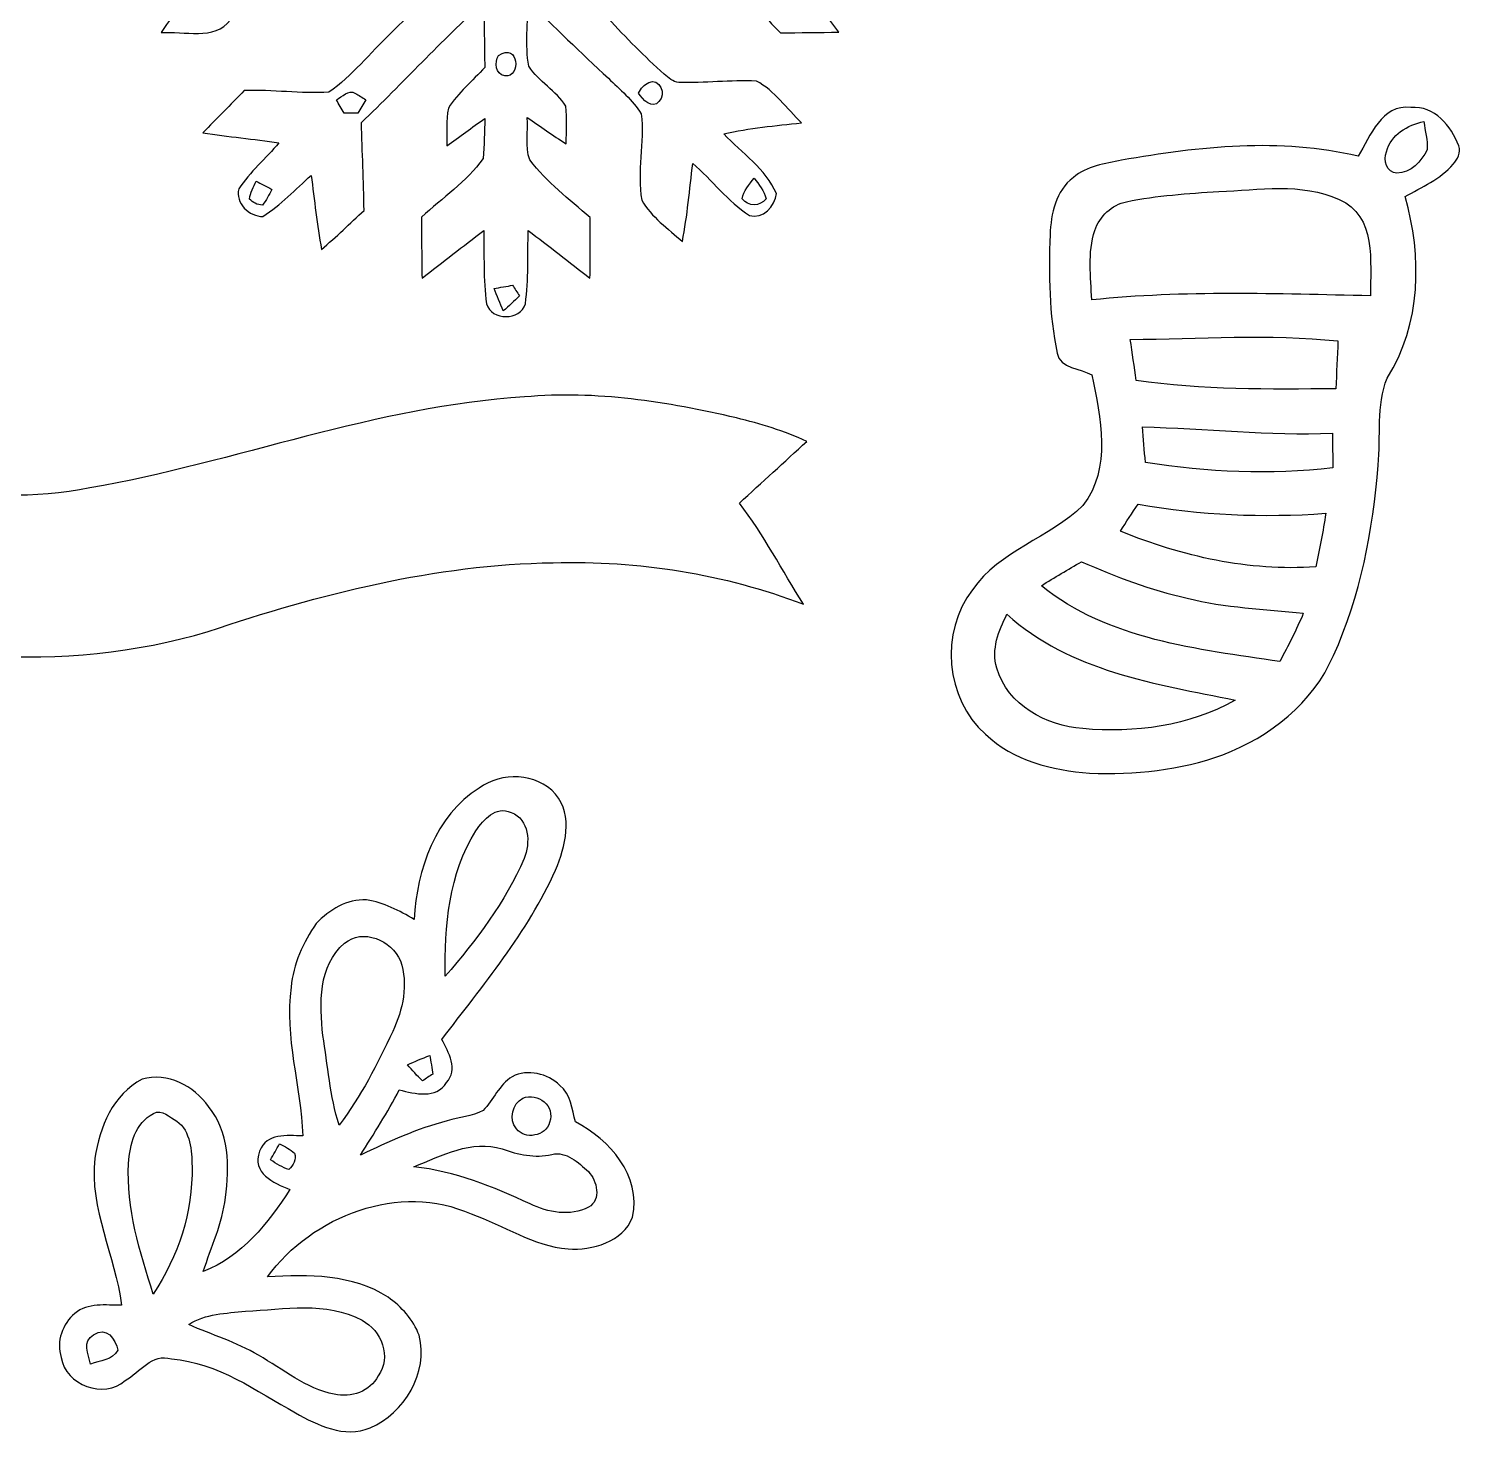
# Model space of a CAD drawing. Header units: centimetres. Extents: x -16.1 to 16.2, y -16 to 16.
# Drawn here: x -1.5 to 16.12, y -15.04 to 2.29 of the extents above; entities that cross this region are included whole.
import ezdxf

# ---------------------------------------------------------------- set-up
doc = ezdxf.new("R2010")
doc.units = ezdxf.units.CM
doc.header["$MEASUREMENT"] = 0
doc.layers.add('Camada 1', color=7, linetype='Continuous')

msp = doc.modelspace()

# ---------------------------------------------------------------- linework, layer by layer
at = {"layer": 'Camada 1', "color": 142}
for points, knots in [([(4.12538, 7.66339), (4.18677, 7.74665), (4.27531, 7.83167), (4.38503, 7.83308), (4.38503, 7.83308), (4.48592, 7.8172), (4.56459, 7.74277), (4.62386, 7.66339), (4.62386, 7.66339), (4.64855, 7.36953), (4.64361, 7.07461), (4.64996, 6.78004), (4.64996, 6.78004), (4.90855, 6.95713), (5.14632, 7.16209), (5.40597, 7.33742), (5.40597, 7.33742), (5.4102, 7.09824), (5.41302, 6.85871), (5.41479, 6.61917), (5.41479, 6.61917), (5.16467, 6.38845), (4.88668, 6.18137), (4.6736, 5.91397), (4.6736, 5.91397), (4.62597, 5.72452), (4.65173, 5.51815), (4.64079, 5.32236), (4.64079, 5.32236), (4.79601, 5.42255), (4.94171, 5.5372), (5.09446, 5.64056), (5.09446, 5.64056), (5.11351, 5.49416), (5.12833, 5.34776), (5.14597, 5.20065), (5.14597, 5.20065), (4.98016, 5.03202), (4.81154, 4.86622), (4.64326, 4.70041), (4.64326, 4.70041), (4.6415, 4.43865), (4.6422, 4.17689), (4.64785, 3.91478), (4.64785, 3.91478), (5.14174, 4.34305), (5.56295, 4.84611), (6.04802, 5.28355), (6.04802, 5.28355), (6.05226, 5.63104), (6.02932, 5.97853), (6.0325, 6.32531), (6.0325, 6.32531), (6.16691, 6.53556), (6.36058, 6.6989), (6.53344, 6.87705), (6.53344, 6.87705), (6.58389, 6.56802), (6.60894, 6.25475), (6.67597, 5.94854), (6.67597, 5.94854), (6.91374, 6.12069), (7.08413, 6.37081), (7.32226, 6.54191), (7.32226, 6.54191), (7.51628, 6.67279), (7.77346, 6.39233), (7.6648, 6.20042), (7.6648, 6.20042), (7.49688, 5.96053), (7.26722, 5.77321), (7.06049, 5.56789), (7.06049, 5.56789), (7.37588, 5.52203), (7.69267, 5.48711), (8.00735, 5.4356), (8.00735, 5.4356), (7.84648, 5.2578), (7.69408, 5.06377), (7.48982, 4.9336), (7.48982, 4.9336), (7.13775, 4.90679), (6.78427, 4.92019), (6.4322, 4.92266), (6.4322, 4.92266), (5.96794, 4.46652), (5.46876, 4.04566), (5.03908, 3.55529), (5.03908, 3.55529), (5.3019, 3.55353), (5.56895, 3.52531), (5.83142, 3.55635), (5.83142, 3.55635), (6.02721, 3.68653), (6.17926, 3.87032), (6.344, 4.03578), (6.344, 4.03578), (6.50522, 4.03366), (6.66821, 4.0326), (6.82978, 4.02343), (6.82978, 4.02343), (6.72218, 3.85939), (6.60188, 3.70417), (6.49041, 3.54224), (6.49041, 3.54224), (6.68337, 3.56976), (6.92926, 3.47592), (7.08025, 3.64419), (7.08025, 3.64419), (7.31344, 3.84775), (7.51134, 4.08693), (7.71525, 4.31906), (7.71525, 4.31906), (7.96466, 4.31906), (8.21443, 4.31765), (8.46455, 4.31341), (8.46455, 4.31341), (8.26876, 4.06012), (8.06485, 3.81282), (7.87294, 3.55635), (7.87294, 3.55635), (8.17845, 3.54894), (8.48572, 3.56023), (8.79052, 3.52919), (8.79052, 3.52919), (8.98596, 3.43888), (8.98384, 3.11468), (8.76864, 3.04976), (8.76864, 3.04976), (8.47866, 2.99332), (8.17915, 3.02401), (7.88529, 3.02331), (7.88529, 3.02331), (8.06909, 2.75837), (8.27934, 2.51248), (8.46667, 2.24966), (8.46667, 2.24966), (8.22748, 2.24508), (7.9883, 2.24261), (7.74947, 2.24155), (7.74947, 2.24155), (7.55721, 2.43981), (7.36917, 2.64125), (7.18714, 2.84833), (7.18714, 2.84833), (7.11694, 2.91888), (7.04709, 3.01378), (6.9409, 3.02613), (6.9409, 3.02613), (6.79521, 3.03071), (6.65057, 3.02895), (6.50557, 3.02189), (6.50557, 3.02189), (6.61564, 2.88114), (6.72959, 2.74249), (6.83648, 2.59856), (6.83648, 2.59856), (6.70313, 2.59786), (6.43678, 2.59644), (6.30343, 2.59574), (6.30343, 2.59574), (6.18314, 2.73544), (6.06249, 2.87443), (5.93972, 3.01131), (5.93972, 3.01131), (5.63845, 3.01625), (5.33823, 3.01554), (5.03802, 3.02577), (5.03802, 3.02577), (5.21758, 2.80705), (5.43877, 2.62819), (5.62963, 2.4197), (5.62963, 2.4197), (5.84976, 2.18158), (6.07942, 1.95157), (6.31896, 1.73214), (6.31896, 1.73214), (6.37187, 1.68875), (6.42867, 1.63759), (6.50028, 1.62948), (6.50028, 1.62948), (6.81778, 1.62243), (7.13599, 1.66229), (7.45384, 1.64818), (7.45384, 1.64818), (7.67715, 1.52859), (7.83202, 1.31233), (8.0077, 1.13383), (8.0077, 1.13383), (7.68844, 1.09961), (7.36671, 1.07209), (7.05344, 0.99801), (7.05344, 0.99801), (7.27886, 0.76482), (7.56638, 0.56903), (7.70184, 0.26494), (7.70184, 0.26494), (7.68562, 0.11112), (7.53145, -0.05539), (7.36812, -0.00529), (7.36812, -0.00529), (7.10389, 0.17074), (6.90951, 0.42862), (6.67138, 0.63571), (6.67138, 0.63571), (6.63469, 0.31538), (6.604, -0.00635), (6.54509, -0.32385), (6.54509, -0.32385), (6.36834, -0.16686), (6.16232, -0.02399), (6.04379, 0.1838), (6.04379, 0.1838), (5.98382, 0.53481), (6.07871, 0.89359), (6.03885, 1.24531), (6.03885, 1.24531), (5.93161, 1.41429), (5.77568, 1.54446), (5.63386, 1.68275), (5.63386, 1.68275), (5.29625, 1.99461), (4.96711, 2.31493), (4.64114, 2.63843), (4.64114, 2.63843), (4.64961, 2.37067), (4.60587, 2.09479), (4.65596, 1.82986), (4.65596, 1.82986), (4.77661, 1.64112), (4.99145, 1.53035), (5.11104, 1.33985), (5.11104, 1.33985), (5.12339, 1.18674), (5.12233, 1.03188), (5.11351, 0.87842), (5.11351, 0.87842), (4.94982, 0.97825), (4.79707, 1.09467), (4.63656, 1.1998), (4.63656, 1.1998), (4.6542, 1.02976), (4.60234, 0.84208), (4.6676, 0.67839), (4.6676, 0.67839), (4.87715, 0.40711), (5.15091, 0.19368), (5.41091, -0.02787), (5.41091, -0.02787), (5.41161, -0.27623), (5.41055, -0.52458), (5.40773, -0.77364), (5.40773, -0.77364), (5.15161, -0.58208), (4.90255, -0.38135), (4.6482, -0.18803), (4.6482, -0.18803), (4.63973, -0.48789), (4.6542, -0.79058), (4.61327, -1.08832), (4.61327, -1.08832), (4.55295, -1.30069), (4.19559, -1.30069), (4.13561, -1.08832), (4.13561, -1.08832), (4.09399, -0.79058), (4.10845, -0.48789), (4.10069, -0.18803), (4.10069, -0.18803), (3.84634, -0.38206), (3.59692, -0.58173), (3.34222, -0.7747), (3.34222, -0.7747), (3.33763, -0.52458), (3.33622, -0.27446), (3.33657, -0.02469), (3.33657, -0.02469), (3.58916, 0.21202), (3.89326, 0.40958), (4.09363, 0.69462), (4.09363, 0.69462), (4.10633, 0.86007), (4.11162, 1.02447), (4.11409, 1.18957), (4.11409, 1.18957), (3.95746, 1.07738), (3.80294, 0.96273), (3.64631, 0.8509), (3.64631, 0.8509), (3.65689, 1.00542), (3.63291, 1.16311), (3.66642, 1.3148), (3.66642, 1.3148), (3.78707, 1.5046), (3.96169, 1.65171), (4.11409, 1.81469), (4.11409, 1.81469), (4.10986, 2.08033), (4.10704, 2.34597), (4.09998, 2.61126), (4.09998, 2.61126), (3.57717, 2.14277), (3.10339, 1.62313), (2.5968, 1.13736), (2.5968, 1.13736), (2.60667, 0.77788), (2.62396, 0.41875), (2.62925, 0.05891), (2.62925, 0.05891), (2.4571, -0.10372), (2.286, -0.26776), (2.10538, -0.42157), (2.10538, -0.42157), (2.05211, -0.11959), (2.01789, 0.18556), (1.97908, 0.4893), (1.97908, 0.4893), (1.78506, 0.31609), (1.60584, 0.12453), (1.38536, -0.01588), (1.38536, -0.01588), (1.21991, -0.02187), (1.03928, 0.15346), (1.08938, 0.32173), (1.08938, 0.32173), (1.22626, 0.53234), (1.42134, 0.69744), (1.58291, 0.88865), (1.58291, 0.88865), (1.27141, 0.93451), (0.95814, 0.96591), (0.64699, 1.01), (0.64699, 1.01), (0.81562, 1.18533), (0.98637, 1.35855), (1.15605, 1.53282), (1.15605, 1.53282), (1.50283, 1.5434), (1.85173, 1.49049), (2.19745, 1.51165), (2.19745, 1.51165), (2.48285, 1.71309), (2.70122, 1.99284), (2.95451, 2.23132), (2.95451, 2.23132), (3.2131, 2.50366), (3.52002, 2.73156), (3.74826, 3.03212), (3.74826, 3.03212), (3.4477, 3.02401), (3.14643, 3.04059), (2.84656, 3.02331), (2.84656, 3.02331), (2.60879, 2.95628), (2.50472, 2.69275), (2.29447, 2.58198), (2.29447, 2.58198), (2.14101, 2.56611), (1.98826, 2.5594), (1.8348, 2.55411), (1.8348, 2.55411), (1.93357, 2.71427), (2.04929, 2.86385), (2.14207, 3.02789), (2.14207, 3.02789), (1.94134, 3.02436), (1.74096, 3.01696), (1.54093, 3.01096), (1.54093, 3.01096), (1.36137, 2.80247), (1.17969, 2.59574), (0.98672, 2.39959), (0.98672, 2.39959), (0.78669, 2.1403), (0.41628, 2.26801), (0.133, 2.24402), (0.133, 2.24402), (0.30798, 2.51143), (0.51541, 2.75625), (0.69144, 3.02331), (0.69144, 3.02331), (0.44274, 3.04588), (0.16439, 2.95381), (-0.06562, 3.07269), (-0.06562, 3.07269), (-0.24306, 3.1623), (-0.22401, 3.46498), (-0.02999, 3.51861), (-0.02999, 3.51861), (0.21131, 3.55459), (0.45685, 3.55036), (0.70062, 3.5627), (0.70062, 3.5627), (0.50236, 3.81494), (0.3048, 4.06788), (0.11818, 4.32823), (0.11818, 4.32823), (0.40499, 4.28202), (0.78423, 4.43371), (0.99413, 4.16983), (0.99413, 4.16983), (1.19451, 3.96875), (1.37936, 3.7525), (1.57692, 3.54824), (1.57692, 3.54824), (1.76883, 3.54965), (1.96144, 3.55177), (2.15406, 3.55529), (2.15406, 3.55529), (2.04964, 3.71157), (1.93216, 3.85833), (1.83233, 4.01779), (1.83233, 4.01779), (1.97661, 4.02449), (2.12302, 4.03331), (2.2666, 4.01038), (2.2666, 4.01038), (2.47862, 3.91266), (2.58692, 3.68088), (2.78589, 3.56482), (2.78589, 3.56482), (3.09104, 3.5306), (3.39866, 3.54753), (3.70522, 3.55353), (3.70522, 3.55353), (3.34539, 3.96099), (2.94675, 4.33141), (2.56928, 4.72193), (2.56928, 4.72193), (2.48391, 4.79284), (2.41582, 4.89867), (2.30399, 4.92972), (2.30399, 4.92972), (1.96956, 4.95018), (1.62913, 4.88844), (1.29681, 4.93607), (1.29681, 4.93607), (1.09255, 5.06589), (0.91687, 5.23734), (0.76553, 5.42537), (0.76553, 5.42537), (1.08126, 5.46735), (1.397, 5.50757), (1.71238, 5.55166), (1.71238, 5.55166), (1.52823, 5.76862), (1.30281, 5.94819), (1.12712, 6.17149), (1.12712, 6.17149), (0.96732, 6.35459), (1.25589, 6.67738), (1.45274, 6.5338), (1.45274, 6.5338), (1.69369, 6.36517), (1.88031, 6.13304), (2.10185, 5.94148), (2.10185, 5.94148), (2.14207, 6.25016), (2.17523, 6.55955), (2.22956, 6.86611), (2.22956, 6.86611), (2.41159, 6.70595), (2.60174, 6.54861), (2.74779, 6.35282), (2.74779, 6.35282), (2.78024, 6.02262), (2.69804, 5.68784), (2.72627, 5.35658), (2.72627, 5.35658), (2.79153, 5.20524), (2.93158, 5.10046), (3.03953, 4.98016), (3.03953, 4.98016), (3.39584, 4.63762), (3.73204, 4.27426), (4.10069, 3.94476), (4.10069, 3.94476), (4.10598, 4.19806), (4.1208, 4.45206), (4.10104, 4.70464), (4.10104, 4.70464), (3.98568, 4.88068), (3.81776, 5.01191), (3.65725, 5.14491), (3.65725, 5.14491), (3.65548, 5.31177), (3.65443, 5.47758), (3.65619, 5.64374), (3.65619, 5.64374), (3.80647, 5.54249), (3.9497, 5.43066), (4.09998, 5.32906), (4.09998, 5.32906), (4.10492, 5.52344), (4.10916, 5.71747), (4.11304, 5.91114), (4.11304, 5.91114), (3.89714, 6.10764), (3.68018, 6.30273), (3.46639, 6.50134), (3.46639, 6.50134), (3.21345, 6.69643), (3.39019, 7.07954), (3.33869, 7.34589), (3.33869, 7.34589), (3.6008, 7.1688), (3.83857, 6.95854), (4.09575, 6.77404), (4.09575, 6.77404), (4.10351, 7.07072), (4.09998, 7.36776), (4.12538, 7.66339), (4.12538, 7.66339), (4.12538, 7.66339), (4.12538, 7.66339), (4.12538, 7.66339)], [0, 0, 0, 0, 0.00769231, 0.00769231, 0.00769231, 0.00769231, 0.01538462, 0.01538462, 0.01538462, 0.01538462, 0.02307692, 0.02307692, 0.02307692, 0.02307692, 0.03076923, 0.03076923, 0.03076923, 0.03076923, 0.03846154, 0.03846154, 0.03846154, 0.03846154, 0.04615385, 0.04615385, 0.04615385, 0.04615385, 0.05384615, 0.05384615, 0.05384615, 0.05384615, 0.06153846, 0.06153846, 0.06153846, 0.06153846, 0.06923077, 0.06923077, 0.06923077, 0.06923077, 0.07692308, 0.07692308, 0.07692308, 0.07692308, 0.08461538, 0.08461538, 0.08461538, 0.08461538, 0.09230769, 0.09230769, 0.09230769, 0.09230769, 0.1, 0.1, 0.1, 0.1, 0.10769231, 0.10769231, 0.10769231, 0.10769231, 0.11538462, 0.11538462, 0.11538462, 0.11538462, 0.12307692, 0.12307692, 0.12307692, 0.12307692, 0.13076923, 0.13076923, 0.13076923, 0.13076923, 0.13846154, 0.13846154, 0.13846154, 0.13846154, 0.14615385, 0.14615385, 0.14615385, 0.14615385, 0.15384615, 0.15384615, 0.15384615, 0.15384615, 0.16153846, 0.16153846, 0.16153846, 0.16153846, 0.16923077, 0.16923077, 0.16923077, 0.16923077, 0.17692308, 0.17692308, 0.17692308, 0.17692308, 0.18461538, 0.18461538, 0.18461538, 0.18461538, 0.19230769, 0.19230769, 0.19230769, 0.19230769, 0.2, 0.2, 0.2, 0.2, 0.20769231, 0.20769231, 0.20769231, 0.20769231, 0.21538462, 0.21538462, 0.21538462, 0.21538462, 0.22307692, 0.22307692, 0.22307692, 0.22307692, 0.23076923, 0.23076923, 0.23076923, 0.23076923, 0.23846154, 0.23846154, 0.23846154, 0.23846154, 0.24615385, 0.24615385, 0.24615385, 0.24615385, 0.25384615, 0.25384615, 0.25384615, 0.25384615, 0.26153846, 0.26153846, 0.26153846, 0.26153846, 0.26923077, 0.26923077, 0.26923077, 0.26923077, 0.27692308, 0.27692308, 0.27692308, 0.27692308, 0.28461538, 0.28461538, 0.28461538, 0.28461538, 0.29230769, 0.29230769, 0.29230769, 0.29230769, 0.3, 0.3, 0.3, 0.3, 0.30769231, 0.30769231, 0.30769231, 0.30769231, 0.31538462, 0.31538462, 0.31538462, 0.31538462, 0.32307692, 0.32307692, 0.32307692, 0.32307692, 0.33076923, 0.33076923, 0.33076923, 0.33076923, 0.33846154, 0.33846154, 0.33846154, 0.33846154, 0.34615385, 0.34615385, 0.34615385, 0.34615385, 0.35384615, 0.35384615, 0.35384615, 0.35384615, 0.36153846, 0.36153846, 0.36153846, 0.36153846, 0.36923077, 0.36923077, 0.36923077, 0.36923077, 0.37692308, 0.37692308, 0.37692308, 0.37692308, 0.38461538, 0.38461538, 0.38461538, 0.38461538, 0.39230769, 0.39230769, 0.39230769, 0.39230769, 0.4, 0.4, 0.4, 0.4, 0.40769231, 0.40769231, 0.40769231, 0.40769231, 0.41538462, 0.41538462, 0.41538462, 0.41538462, 0.42307692, 0.42307692, 0.42307692, 0.42307692, 0.43076923, 0.43076923, 0.43076923, 0.43076923, 0.43846154, 0.43846154, 0.43846154, 0.43846154, 0.44615385, 0.44615385, 0.44615385, 0.44615385, 0.45384615, 0.45384615, 0.45384615, 0.45384615, 0.46153846, 0.46153846, 0.46153846, 0.46153846, 0.46923077, 0.46923077, 0.46923077, 0.46923077, 0.47692308, 0.47692308, 0.47692308, 0.47692308, 0.48461538, 0.48461538, 0.48461538, 0.48461538, 0.49230769, 0.49230769, 0.49230769, 0.49230769, 0.5, 0.5, 0.5, 0.5, 0.50769231, 0.50769231, 0.50769231, 0.50769231, 0.51538462, 0.51538462, 0.51538462, 0.51538462, 0.52307692, 0.52307692, 0.52307692, 0.52307692, 0.53076923, 0.53076923, 0.53076923, 0.53076923, 0.53846154, 0.53846154, 0.53846154, 0.53846154, 0.54615385, 0.54615385, 0.54615385, 0.54615385, 0.55384615, 0.55384615, 0.55384615, 0.55384615, 0.56153846, 0.56153846, 0.56153846, 0.56153846, 0.56923077, 0.56923077, 0.56923077, 0.56923077, 0.57692308, 0.57692308, 0.57692308, 0.57692308, 0.58461538, 0.58461538, 0.58461538, 0.58461538, 0.59230769, 0.59230769, 0.59230769, 0.59230769, 0.6, 0.6, 0.6, 0.6, 0.60769231, 0.60769231, 0.60769231, 0.60769231, 0.61538462, 0.61538462, 0.61538462, 0.61538462, 0.62307692, 0.62307692, 0.62307692, 0.62307692, 0.63076923, 0.63076923, 0.63076923, 0.63076923, 0.63846154, 0.63846154, 0.63846154, 0.63846154, 0.64615385, 0.64615385, 0.64615385, 0.64615385, 0.65384615, 0.65384615, 0.65384615, 0.65384615, 0.66153846, 0.66153846, 0.66153846, 0.66153846, 0.66923077, 0.66923077, 0.66923077, 0.66923077, 0.67692308, 0.67692308, 0.67692308, 0.67692308, 0.68461538, 0.68461538, 0.68461538, 0.68461538, 0.69230769, 0.69230769, 0.69230769, 0.69230769, 0.7, 0.7, 0.7, 0.7, 0.70769231, 0.70769231, 0.70769231, 0.70769231, 0.71538462, 0.71538462, 0.71538462, 0.71538462, 0.72307692, 0.72307692, 0.72307692, 0.72307692, 0.73076923, 0.73076923, 0.73076923, 0.73076923, 0.73846154, 0.73846154, 0.73846154, 0.73846154, 0.74615385, 0.74615385, 0.74615385, 0.74615385, 0.75384615, 0.75384615, 0.75384615, 0.75384615, 0.76153846, 0.76153846, 0.76153846, 0.76153846, 0.76923077, 0.76923077, 0.76923077, 0.76923077, 0.77692308, 0.77692308, 0.77692308, 0.77692308, 0.78461538, 0.78461538, 0.78461538, 0.78461538, 0.79230769, 0.79230769, 0.79230769, 0.79230769, 0.8, 0.8, 0.8, 0.8, 0.80769231, 0.80769231, 0.80769231, 0.80769231, 0.81538462, 0.81538462, 0.81538462, 0.81538462, 0.82307692, 0.82307692, 0.82307692, 0.82307692, 0.83076923, 0.83076923, 0.83076923, 0.83076923, 0.83846154, 0.83846154, 0.83846154, 0.83846154, 0.84615385, 0.84615385, 0.84615385, 0.84615385, 0.85384615, 0.85384615, 0.85384615, 0.85384615, 0.86153846, 0.86153846, 0.86153846, 0.86153846, 0.86923077, 0.86923077, 0.86923077, 0.86923077, 0.87692308, 0.87692308, 0.87692308, 0.87692308, 0.88461538, 0.88461538, 0.88461538, 0.88461538, 0.89230769, 0.89230769, 0.89230769, 0.89230769, 0.9, 0.9, 0.9, 0.9, 0.90769231, 0.90769231, 0.90769231, 0.90769231, 0.91538462, 0.91538462, 0.91538462, 0.91538462, 0.92307692, 0.92307692, 0.92307692, 0.92307692, 0.93076923, 0.93076923, 0.93076923, 0.93076923, 0.93846154, 0.93846154, 0.93846154, 0.93846154, 0.94615385, 0.94615385, 0.94615385, 0.94615385, 0.95384615, 0.95384615, 0.95384615, 0.95384615, 0.96153846, 0.96153846, 0.96153846, 0.96153846, 0.96923077, 0.96923077, 0.96923077, 0.96923077, 0.97692308, 0.97692308, 0.97692308, 0.97692308, 0.98461538, 0.98461538, 0.98461538, 0.98461538, 1, 1, 1, 1]), ([(4.28237, 1.96391), (4.23051, 1.87819), (4.24462, 1.73038), (4.35963, 1.71274), (4.35963, 1.71274), (4.566, 1.68487), (4.53284, 2.13325), (4.28237, 1.96391), (4.28237, 1.96391), (4.28237, 1.96391), (4.28237, 1.96391), (4.28237, 1.96391)], [0, 0, 0, 0, 0.25, 0.25, 0.25, 0.25, 0.5, 0.5, 0.5, 0.5, 1, 1, 1, 1]), ([(6.13163, 1.62878), (6.07095, 1.60867), (6.03391, 1.55328), (6.00569, 1.50001), (6.00569, 1.50001), (6.0512, 1.42205), (6.1782, 1.29505), (6.25651, 1.39841), (6.25651, 1.39841), (6.3567, 1.48061), (6.25934, 1.69686), (6.13163, 1.62878), (6.13163, 1.62878), (6.13163, 1.62878), (6.13163, 1.62878), (6.13163, 1.62878)], [0, 0, 0, 0, 0.2, 0.2, 0.2, 0.2, 0.4, 0.4, 0.4, 0.4, 0.6, 0.6, 0.6, 0.6, 1, 1, 1, 1]), ([(2.28882, 1.41852), (2.32057, 1.36419), (2.35303, 1.30951), (2.38513, 1.25518), (2.38513, 1.25518), (2.38513, 1.25518), (2.55376, 1.25518), (2.55376, 1.25518), (2.55376, 1.25518), (2.58586, 1.30951), (2.61761, 1.36419), (2.65007, 1.41852), (2.65007, 1.41852), (2.60773, 1.44568), (2.56611, 1.47391), (2.52201, 1.49719), (2.52201, 1.49719), (2.43805, 1.55187), (2.36044, 1.45203), (2.28882, 1.41852), (2.28882, 1.41852), (2.28882, 1.41852), (2.28882, 1.41852), (2.28882, 1.41852)], [0, 0, 0, 0, 0.14285714, 0.14285714, 0.14285714, 0.14285714, 0.28571429, 0.28571429, 0.28571429, 0.28571429, 0.42857143, 0.42857143, 0.42857143, 0.42857143, 0.57142857, 0.57142857, 0.57142857, 0.57142857, 0.71428571, 0.71428571, 0.71428571, 0.71428571, 1, 1, 1, 1]), ([(14.85441, 0.72461), (15.00964, 0.97049), (15.14122, 1.36737), (15.50458, 1.32221), (15.50458, 1.32221), (15.79069, 1.35008), (16.00306, 1.09432), (16.09302, 0.85196), (16.09302, 0.85196), (16.12441, 0.77011), (16.07855, 0.6858), (16.02528, 0.62548), (16.02528, 0.62548), (15.86512, 0.44415), (15.64005, 0.34219), (15.43156, 0.22895), (15.43156, 0.22895), (15.64569, -0.50306), (15.63052, -1.34514), (15.21107, -2.00307), (15.21107, -2.00307), (15.07949, -2.34456), (15.13593, -2.71886), (15.10101, -3.07552), (15.10101, -3.07552), (15.03751, -3.87526), (14.88828, -4.68277), (14.55067, -5.41479), (14.55067, -5.41479), (14.30055, -5.99546), (13.77174, -6.4135), (13.19071, -6.63363), (13.19071, -6.63363), (12.66825, -6.82343), (12.10627, -6.88446), (11.55277, -6.86047), (11.55277, -6.86047), (11.09486, -6.82025), (10.6112, -6.71371), (10.27183, -6.37928), (10.27183, -6.37928), (9.77441, -5.94642), (9.71374, -5.12445), (10.11026, -4.60587), (10.11026, -4.60587), (10.44998, -4.12362), (11.05817, -3.96804), (11.47092, -3.56941), (11.47092, -3.56941), (11.82582, -3.11397), (11.69, -2.48461), (11.57958, -1.96391), (11.57958, -1.96391), (11.44658, -1.88348), (11.18517, -1.88842), (11.15236, -1.69616), (11.15236, -1.69616), (11.055, -1.21779), (11.04794, -0.72566), (11.06699, -0.23989), (11.06699, -0.23989), (11.07687, 0.01482), (11.13578, 0.30163), (11.35274, 0.4632), (11.35274, 0.4632), (11.51749, 0.60466), (11.74115, 0.63429), (11.94611, 0.67557), (11.94611, 0.67557), (12.90391, 0.84279), (13.89662, 0.95321), (14.85441, 0.72461), (14.85441, 0.72461), (14.85441, 0.72461), (14.85441, 0.72461), (14.85441, 0.72461)], [0, 0, 0, 0, 0.05, 0.05, 0.05, 0.05, 0.1, 0.1, 0.1, 0.1, 0.15, 0.15, 0.15, 0.15, 0.2, 0.2, 0.2, 0.2, 0.25, 0.25, 0.25, 0.25, 0.3, 0.3, 0.3, 0.3, 0.35, 0.35, 0.35, 0.35, 0.4, 0.4, 0.4, 0.4, 0.45, 0.45, 0.45, 0.45, 0.5, 0.5, 0.5, 0.5, 0.55, 0.55, 0.55, 0.55, 0.6, 0.6, 0.6, 0.6, 0.65, 0.65, 0.65, 0.65, 0.7, 0.7, 0.7, 0.7, 0.75, 0.75, 0.75, 0.75, 0.8, 0.8, 0.8, 0.8, 0.85, 0.85, 0.85, 0.85, 0.9, 0.9, 0.9, 0.9, 1, 1, 1, 1]), ([(15.20402, 0.77929), (15.15498, 0.67628), (15.20825, 0.52211), (15.33102, 0.51682), (15.33102, 0.51682), (15.50141, 0.51576), (15.6337, 0.66216), (15.70284, 0.80433), (15.70284, 0.80433), (15.71307, 0.92075), (15.67815, 1.0354), (15.66298, 1.15006), (15.66298, 1.15006), (15.46542, 1.11196), (15.25305, 0.98707), (15.20402, 0.77929), (15.20402, 0.77929), (15.20402, 0.77929), (15.20402, 0.77929), (15.20402, 0.77929)], [0, 0, 0, 0, 0.16666667, 0.16666667, 0.16666667, 0.16666667, 0.33333333, 0.33333333, 0.33333333, 0.33333333, 0.5, 0.5, 0.5, 0.5, 0.66666667, 0.66666667, 0.66666667, 0.66666667, 1, 1, 1, 1]), ([(1.30069, 0.4191), (1.26753, 0.34784), (1.23402, 0.27587), (1.21849, 0.19826), (1.21849, 0.19826), (1.26189, 0.15628), (1.31692, 0.12383), (1.37936, 0.12383), (1.37936, 0.12383), (1.42734, 0.18239), (1.4605, 0.25083), (1.49542, 0.31715), (1.49542, 0.31715), (1.43016, 0.35137), (1.36525, 0.38523), (1.30069, 0.4191), (1.30069, 0.4191), (1.30069, 0.4191), (1.30069, 0.4191), (1.30069, 0.4191)], [0, 0, 0, 0, 0.16666667, 0.16666667, 0.16666667, 0.16666667, 0.33333333, 0.33333333, 0.33333333, 0.33333333, 0.5, 0.5, 0.5, 0.5, 0.66666667, 0.66666667, 0.66666667, 0.66666667, 1, 1, 1, 1]), ([(7.27922, 0.20073), (7.35647, 0.10336), (7.49547, 0.10336), (7.57273, 0.20073), (7.57273, 0.20073), (7.55332, 0.29986), (7.48524, 0.37712), (7.42597, 0.45438), (7.42597, 0.45438), (7.36635, 0.37712), (7.29827, 0.29986), (7.27922, 0.20073), (7.27922, 0.20073), (7.27922, 0.20073), (7.27922, 0.20073), (7.27922, 0.20073)], [0, 0, 0, 0, 0.2, 0.2, 0.2, 0.2, 0.4, 0.4, 0.4, 0.4, 0.6, 0.6, 0.6, 0.6, 1, 1, 1, 1]), ([(13.14203, 0.29175), (12.76209, 0.26529), (12.38038, 0.24201), (12.00714, 0.16439), (12.00714, 0.16439), (11.82405, 0.13088), (11.678, -0.01658), (11.61556, -0.18803), (11.61556, -0.18803), (11.52596, -0.46461), (11.56829, -0.75777), (11.57852, -1.04246), (11.57852, -1.04246), (12.71658, -0.92322), (13.86417, -0.96943), (15.00611, -0.9906), (15.00611, -0.9906), (15.00399, -0.58208), (15.08372, -0.00741), (14.62158, 0.19332), (14.62158, 0.19332), (14.15415, 0.40569), (13.63486, 0.30586), (13.14203, 0.29175), (13.14203, 0.29175), (13.14203, 0.29175), (13.14203, 0.29175), (13.14203, 0.29175)], [0, 0, 0, 0, 0.125, 0.125, 0.125, 0.125, 0.25, 0.25, 0.25, 0.25, 0.375, 0.375, 0.375, 0.375, 0.5, 0.5, 0.5, 0.5, 0.625, 0.625, 0.625, 0.625, 0.75, 0.75, 0.75, 0.75, 1, 1, 1, 1]), ([(4.22945, -0.90029), (4.26191, -0.99166), (4.30212, -1.08691), (4.34199, -1.17687), (4.34199, -1.17687), (4.41007, -1.1176), (4.47675, -1.05622), (4.54025, -0.99201), (4.54025, -0.99201), (4.51167, -0.94862), (4.48345, -0.90593), (4.45558, -0.86289), (4.45558, -0.86289), (4.39914, -0.87242), (4.2859, -0.89112), (4.22945, -0.90029)], [0, 0, 0, 0, 0.2, 0.2, 0.2, 0.2, 0.4, 0.4, 0.4, 0.4, 0.6, 0.6, 0.6, 0.6, 1, 1, 1, 1]), ([(12.05336, -1.52823), (12.07982, -1.6958), (12.10169, -1.86408), (12.12427, -2.03235), (12.12427, -2.03235), (12.93848, -2.15265), (13.76186, -2.14171), (14.58242, -2.13395), (14.58242, -2.13395), (14.58912, -1.93746), (14.59794, -1.74202), (14.60676, -1.54658), (14.60676, -1.54658), (13.75727, -1.45803), (12.90461, -1.52153), (12.05336, -1.52823), (12.05336, -1.52823), (12.05336, -1.52823), (12.05336, -1.52823), (12.05336, -1.52823)], [0, 0, 0, 0, 0.16666667, 0.16666667, 0.16666667, 0.16666667, 0.33333333, 0.33333333, 0.33333333, 0.33333333, 0.5, 0.5, 0.5, 0.5, 0.66666667, 0.66666667, 0.66666667, 0.66666667, 1, 1, 1, 1]), ([(4.6041, -2.2352), (5.48005, -2.15371), (6.35776, -2.29623), (7.20972, -2.49202), (7.20972, -2.49202), (7.50358, -2.56752), (7.79851, -2.65077), (8.07367, -2.7813), (8.07367, -2.7813), (7.79921, -3.03565), (7.52228, -3.28718), (7.24535, -3.53907), (7.24535, -3.53907), (7.54627, -3.92853), (7.76852, -4.36986), (8.03416, -4.78296), (8.03416, -4.78296), (7.0545, -4.41007), (6.00357, -4.24145), (4.95617, -4.2732), (4.95617, -4.2732), (3.50344, -4.29366), (2.08104, -4.65843), (0.71155, -5.11881), (0.71155, -5.11881), (-1.07597, -5.65115), (-3.02366, -5.46947), (-4.75862, -4.82953), (-4.75862, -4.82953), (-4.47499, -4.58364), (-4.21746, -4.31024), (-3.92642, -4.07282), (-3.92642, -4.07282), (-4.22981, -3.66677), (-4.58858, -3.28507), (-4.76356, -2.8007), (-4.76356, -2.8007), (-3.4798, -3.24238), (-2.10785, -3.62373), (-0.74295, -3.35315), (-0.74295, -3.35315), (1.05234, -3.04165), (2.77354, -2.34633), (4.6041, -2.2352)], [0, 0, 0, 0, 0.08333333, 0.08333333, 0.08333333, 0.08333333, 0.16666667, 0.16666667, 0.16666667, 0.16666667, 0.25, 0.25, 0.25, 0.25, 0.33333333, 0.33333333, 0.33333333, 0.33333333, 0.41666667, 0.41666667, 0.41666667, 0.41666667, 0.5, 0.5, 0.5, 0.5, 0.58333333, 0.58333333, 0.58333333, 0.58333333, 0.66666667, 0.66666667, 0.66666667, 0.66666667, 0.75, 0.75, 0.75, 0.75, 0.83333333, 0.83333333, 0.83333333, 0.83333333, 1, 1, 1, 1]), ([(12.20152, -2.60209), (12.21352, -2.74779), (12.22551, -2.89278), (12.23962, -3.03918), (12.23962, -3.03918), (13.00057, -3.16159), (13.77632, -3.19476), (14.54326, -3.10797), (14.54326, -3.10797), (14.54256, -2.96545), (14.54009, -2.82293), (14.53832, -2.68111), (14.53832, -2.68111), (13.75798, -2.71427), (12.98046, -2.62255), (12.20152, -2.60209), (12.20152, -2.60209), (12.20152, -2.60209), (12.20152, -2.60209), (12.20152, -2.60209)], [0, 0, 0, 0, 0.16666667, 0.16666667, 0.16666667, 0.16666667, 0.33333333, 0.33333333, 0.33333333, 0.33333333, 0.5, 0.5, 0.5, 0.5, 0.66666667, 0.66666667, 0.66666667, 0.66666667, 1, 1, 1, 1]), ([(12.14896, -3.55283), (12.07417, -3.66219), (12.00185, -3.77296), (11.9313, -3.88514), (11.9313, -3.88514), (12.69189, -4.19594), (13.50998, -4.38115), (14.33583, -4.32364), (14.33583, -4.32364), (14.37887, -4.10457), (14.42473, -3.8862), (14.45648, -3.66571), (14.45648, -3.66571), (13.68601, -3.72075), (12.90955, -3.68864), (12.14896, -3.55283), (12.14896, -3.55283), (12.14896, -3.55283), (12.14896, -3.55283), (12.14896, -3.55283)], [0, 0, 0, 0, 0.16666667, 0.16666667, 0.16666667, 0.16666667, 0.33333333, 0.33333333, 0.33333333, 0.33333333, 0.5, 0.5, 0.5, 0.5, 0.66666667, 0.66666667, 0.66666667, 0.66666667, 1, 1, 1, 1]), ([(11.45328, -4.2605), (11.28677, -4.3561), (11.12132, -4.45311), (10.95939, -4.55612), (10.95939, -4.55612), (11.78666, -5.22076), (12.87851, -5.33823), (13.89098, -5.48711), (13.89098, -5.48711), (13.99611, -5.29414), (14.09629, -5.09799), (14.18096, -4.89479), (14.18096, -4.89479), (13.70365, -4.8447), (13.22035, -4.82671), (12.75292, -4.70853), (12.75292, -4.70853), (12.30277, -4.61327), (11.87379, -4.44359), (11.45328, -4.2605), (11.45328, -4.2605), (11.45328, -4.2605), (11.45328, -4.2605), (11.45328, -4.2605)], [0, 0, 0, 0, 0.14285714, 0.14285714, 0.14285714, 0.14285714, 0.28571429, 0.28571429, 0.28571429, 0.28571429, 0.42857143, 0.42857143, 0.42857143, 0.42857143, 0.57142857, 0.57142857, 0.57142857, 0.57142857, 0.71428571, 0.71428571, 0.71428571, 0.71428571, 1, 1, 1, 1]), ([(10.41118, -5.5686), (10.54171, -6.02509), (11.02078, -6.27697), (11.46775, -6.31296), (11.46775, -6.31296), (12.10557, -6.3687), (12.77937, -6.28297), (13.34311, -5.96194), (13.34311, -5.96194), (12.36451, -5.76192), (11.30335, -5.60705), (10.53606, -4.90573), (10.53606, -4.90573), (10.43446, -5.11034), (10.34133, -5.33576), (10.41118, -5.5686)], [0, 0, 0, 0, 0.2, 0.2, 0.2, 0.2, 0.4, 0.4, 0.4, 0.4, 0.6, 0.6, 0.6, 0.6, 1, 1, 1, 1]), ([(4.04319, -7.04321), (4.32364, -6.84107), (4.74451, -6.85271), (4.98369, -7.11694), (4.98369, -7.11694), (5.20559, -7.38752), (5.1054, -7.75899), (4.98475, -8.0518), (4.98475, -8.0518), (4.63867, -8.81909), (4.09152, -9.46961), (3.58458, -10.1346), (3.58458, -10.1346), (3.6703, -10.293), (3.78919, -10.49972), (3.64243, -10.66341), (3.64243, -10.66341), (3.51578, -10.87226), (3.25579, -10.79888), (3.06176, -10.75408), (3.06176, -10.75408), (2.91959, -11.03101), (2.7492, -11.29136), (2.58445, -11.55524), (2.58445, -11.55524), (2.93088, -11.39296), (3.27907, -11.22715), (3.65196, -11.13578), (3.65196, -11.13578), (3.79624, -11.08604), (3.95711, -11.07934), (4.09293, -11.00702), (4.09293, -11.00702), (4.22099, -10.87684), (4.29119, -10.69022), (4.45135, -10.59145), (4.45135, -10.59145), (4.64185, -10.49161), (4.88632, -10.5537), (5.03626, -10.69799), (5.03626, -10.69799), (5.17243, -10.80558), (5.18583, -10.99291), (5.22958, -11.14672), (5.22958, -11.14672), (5.65326, -11.36615), (6.0385, -11.80924), (5.93125, -12.31794), (5.93125, -12.31794), (5.81448, -12.62415), (5.43525, -12.72857), (5.1375, -12.70952), (5.1375, -12.70952), (4.70888, -12.67001), (4.34622, -12.41707), (3.94688, -12.27914), (3.94688, -12.27914), (3.06846, -11.8812), (1.9879, -12.30171), (1.4418, -13.05137), (1.4418, -13.05137), (1.94169, -13.02173), (2.48814, -13.01926), (2.92453, -13.30254), (2.92453, -13.30254), (3.08786, -13.41967), (3.23779, -13.57806), (3.30588, -13.77068), (3.30588, -13.77068), (3.42583, -14.23423), (3.12667, -14.72636), (2.70263, -14.9098), (2.70263, -14.9098), (2.38725, -15.03715), (2.05669, -14.87699), (1.7847, -14.72389), (1.7847, -14.72389), (1.30493, -14.45331), (0.82762, -14.10723), (0.26282, -14.06031), (0.26282, -14.06031), (0.01587, -13.98729), (-0.12312, -14.224), (-0.30939, -14.32736), (-0.30939, -14.32736), (-0.56974, -14.55984), (-1.04316, -14.38381), (-1.09502, -14.04338), (-1.09502, -14.04338), (-1.15746, -13.84829), (-1.08268, -13.62781), (-0.9271, -13.50116), (-0.9271, -13.50116), (-0.76659, -13.36746), (-0.54751, -13.40203), (-0.35313, -13.40062), (-0.35313, -13.40062), (-0.42863, -12.79031), (-0.75212, -12.22163), (-0.68192, -11.59298), (-0.68192, -11.59298), (-0.62406, -11.21481), (-0.45861, -10.80735), (-0.10019, -10.62355), (-0.10019, -10.62355), (0.21026, -10.5283), (0.53834, -10.70751), (0.71684, -10.95834), (0.71684, -10.95834), (0.97014, -11.26631), (0.9779, -11.70093), (0.92357, -12.07664), (0.92357, -12.07664), (0.88724, -12.39449), (0.7493, -12.68554), (0.65123, -12.98681), (0.65123, -12.98681), (1.1236, -12.80372), (1.45168, -12.39238), (1.71591, -11.97751), (1.71591, -11.97751), (1.51659, -11.90096), (1.24319, -11.77396), (1.34408, -11.50549), (1.34408, -11.50549), (1.43228, -11.27972), (1.67887, -11.31817), (1.87501, -11.31782), (1.87501, -11.31782), (1.85244, -10.7061), (1.64818, -10.10744), (1.73108, -9.49219), (1.73108, -9.49219), (1.75683, -9.20679), (1.88031, -8.94045), (2.04082, -8.70726), (2.04082, -8.70726), (2.20169, -8.54075), (2.41864, -8.4014), (2.66065, -8.41869), (2.66065, -8.41869), (2.87302, -8.44762), (3.06246, -8.55345), (3.24697, -8.65717), (3.24697, -8.65717), (3.27801, -8.04651), (3.5052, -7.38505), (4.04319, -7.04321), (4.04319, -7.04321), (4.04319, -7.04321), (4.04319, -7.04321), (4.04319, -7.04321)], [0, 0, 0, 0, 0.02564103, 0.02564103, 0.02564103, 0.02564103, 0.05128205, 0.05128205, 0.05128205, 0.05128205, 0.07692308, 0.07692308, 0.07692308, 0.07692308, 0.1025641, 0.1025641, 0.1025641, 0.1025641, 0.12820513, 0.12820513, 0.12820513, 0.12820513, 0.15384615, 0.15384615, 0.15384615, 0.15384615, 0.17948718, 0.17948718, 0.17948718, 0.17948718, 0.20512821, 0.20512821, 0.20512821, 0.20512821, 0.23076923, 0.23076923, 0.23076923, 0.23076923, 0.25641026, 0.25641026, 0.25641026, 0.25641026, 0.28205128, 0.28205128, 0.28205128, 0.28205128, 0.30769231, 0.30769231, 0.30769231, 0.30769231, 0.33333333, 0.33333333, 0.33333333, 0.33333333, 0.35897436, 0.35897436, 0.35897436, 0.35897436, 0.38461538, 0.38461538, 0.38461538, 0.38461538, 0.41025641, 0.41025641, 0.41025641, 0.41025641, 0.43589744, 0.43589744, 0.43589744, 0.43589744, 0.46153846, 0.46153846, 0.46153846, 0.46153846, 0.48717949, 0.48717949, 0.48717949, 0.48717949, 0.51282051, 0.51282051, 0.51282051, 0.51282051, 0.53846154, 0.53846154, 0.53846154, 0.53846154, 0.56410256, 0.56410256, 0.56410256, 0.56410256, 0.58974359, 0.58974359, 0.58974359, 0.58974359, 0.61538462, 0.61538462, 0.61538462, 0.61538462, 0.64102564, 0.64102564, 0.64102564, 0.64102564, 0.66666667, 0.66666667, 0.66666667, 0.66666667, 0.69230769, 0.69230769, 0.69230769, 0.69230769, 0.71794872, 0.71794872, 0.71794872, 0.71794872, 0.74358974, 0.74358974, 0.74358974, 0.74358974, 0.76923077, 0.76923077, 0.76923077, 0.76923077, 0.79487179, 0.79487179, 0.79487179, 0.79487179, 0.82051282, 0.82051282, 0.82051282, 0.82051282, 0.84615385, 0.84615385, 0.84615385, 0.84615385, 0.87179487, 0.87179487, 0.87179487, 0.87179487, 0.8974359, 0.8974359, 0.8974359, 0.8974359, 0.92307692, 0.92307692, 0.92307692, 0.92307692, 0.94871795, 0.94871795, 0.94871795, 0.94871795, 1, 1, 1, 1]), ([(4.00403, -7.56744), (3.67101, -8.09872), (3.61632, -8.74254), (3.62797, -9.35426), (3.62797, -9.35426), (4.0072, -8.9154), (4.36633, -8.44621), (4.59705, -7.90998), (4.59705, -7.90998), (4.67819, -7.71666), (4.66196, -7.42738), (4.439, -7.34272), (4.439, -7.34272), (4.24462, -7.25805), (4.10139, -7.43162), (4.00403, -7.56744), (4.00403, -7.56744), (4.00403, -7.56744), (4.00403, -7.56744), (4.00403, -7.56744)], [0, 0, 0, 0, 0.16666667, 0.16666667, 0.16666667, 0.16666667, 0.33333333, 0.33333333, 0.33333333, 0.33333333, 0.5, 0.5, 0.5, 0.5, 0.66666667, 0.66666667, 0.66666667, 0.66666667, 1, 1, 1, 1]), ([(2.38866, -8.95103), (2.0641, -9.22655), (2.08033, -9.69998), (2.12372, -10.08309), (2.12372, -10.08309), (2.18123, -10.45175), (2.21192, -10.82816), (2.32163, -11.18658), (2.32163, -11.18658), (2.59256, -10.83486), (2.79224, -10.43587), (2.98168, -10.03653), (2.98168, -10.03653), (3.10656, -9.76877), (3.17818, -9.45197), (3.07552, -9.16587), (3.07552, -9.16587), (2.97109, -8.91752), (2.61126, -8.76053), (2.38866, -8.95103), (2.38866, -8.95103), (2.38866, -8.95103), (2.38866, -8.95103), (2.38866, -8.95103)], [0, 0, 0, 0, 0.14285714, 0.14285714, 0.14285714, 0.14285714, 0.28571429, 0.28571429, 0.28571429, 0.28571429, 0.42857143, 0.42857143, 0.42857143, 0.42857143, 0.57142857, 0.57142857, 0.57142857, 0.57142857, 0.71428571, 0.71428571, 0.71428571, 0.71428571, 1, 1, 1, 1]), ([(3.1623, -10.44504), (3.22121, -10.51313), (3.2826, -10.57981), (3.34716, -10.64331), (3.34716, -10.64331), (3.38984, -10.61473), (3.43288, -10.58651), (3.47627, -10.55864), (3.47627, -10.55864), (3.46675, -10.50219), (3.44805, -10.38895), (3.43888, -10.33251), (3.43888, -10.33251), (3.34327, -10.36426), (3.25402, -10.40518), (3.1623, -10.44504), (3.1623, -10.44504), (3.1623, -10.44504), (3.1623, -10.44504), (3.1623, -10.44504)], [0, 0, 0, 0, 0.16666667, 0.16666667, 0.16666667, 0.16666667, 0.33333333, 0.33333333, 0.33333333, 0.33333333, 0.5, 0.5, 0.5, 0.5, 0.66666667, 0.66666667, 0.66666667, 0.66666667, 1, 1, 1, 1]), ([(4.58188, -10.85533), (4.45311, -10.92306), (4.40478, -11.11532), (4.50356, -11.23068), (4.50356, -11.23068), (4.60057, -11.37285), (4.87151, -11.32099), (4.90996, -11.15272), (4.90996, -11.15272), (4.98722, -10.95128), (4.76567, -10.78124), (4.58188, -10.85533), (4.58188, -10.85533), (4.58188, -10.85533), (4.58188, -10.85533), (4.58188, -10.85533)], [0, 0, 0, 0, 0.2, 0.2, 0.2, 0.2, 0.4, 0.4, 0.4, 0.4, 0.6, 0.6, 0.6, 0.6, 1, 1, 1, 1]), ([(0.03951, -11.04441), (-0.18662, -11.15942), (-0.25047, -11.42612), (-0.2667, -11.65825), (-0.2667, -11.65825), (-0.2988, -12.2107), (-0.12629, -12.74339), (0.03528, -13.26374), (0.03528, -13.26374), (0.34502, -12.8016), (0.52529, -12.25268), (0.51329, -11.69388), (0.51329, -11.69388), (0.51047, -11.50303), (0.49636, -11.26067), (0.32738, -11.1379), (0.32738, -11.1379), (0.24165, -11.09169), (0.14217, -10.98444), (0.03951, -11.04441), (0.03951, -11.04441), (0.03951, -11.04441), (0.03951, -11.04441), (0.03951, -11.04441)], [0, 0, 0, 0, 0.14285714, 0.14285714, 0.14285714, 0.14285714, 0.28571429, 0.28571429, 0.28571429, 0.28571429, 0.42857143, 0.42857143, 0.42857143, 0.42857143, 0.57142857, 0.57142857, 0.57142857, 0.57142857, 0.71428571, 0.71428571, 0.71428571, 0.71428571, 1, 1, 1, 1]), ([(1.59032, -11.41589), (1.55293, -11.48151), (1.51553, -11.54783), (1.47849, -11.61415), (1.47849, -11.61415), (1.55081, -11.66001), (1.62278, -11.70869), (1.70603, -11.73409), (1.70603, -11.73409), (1.75507, -11.67977), (1.79846, -11.60815), (1.77518, -11.53231), (1.77518, -11.53231), (1.72085, -11.48256), (1.65382, -11.45046), (1.59032, -11.41589), (1.59032, -11.41589), (1.59032, -11.41589), (1.59032, -11.41589), (1.59032, -11.41589)], [0, 0, 0, 0, 0.16666667, 0.16666667, 0.16666667, 0.16666667, 0.33333333, 0.33333333, 0.33333333, 0.33333333, 0.5, 0.5, 0.5, 0.5, 0.66666667, 0.66666667, 0.66666667, 0.66666667, 1, 1, 1, 1]), ([(3.24309, -11.69882), (3.7465, -11.75385), (4.21746, -11.9447), (4.6736, -12.15461), (4.6736, -12.15461), (4.88844, -12.26467), (5.16819, -12.31089), (5.38903, -12.19694), (5.38903, -12.19694), (5.54884, -12.10451), (5.49839, -11.87168), (5.38797, -11.75667), (5.38797, -11.75667), (5.2645, -11.64978), (5.11739, -11.50267), (4.93712, -11.54677), (4.93712, -11.54677), (4.73181, -11.59545), (4.52191, -11.54924), (4.32752, -11.47868), (4.32752, -11.47868), (3.9557, -11.36086), (3.58034, -11.56335), (3.24309, -11.69882), (3.24309, -11.69882), (3.24309, -11.69882), (3.24309, -11.69882), (3.24309, -11.69882)], [0, 0, 0, 0, 0.125, 0.125, 0.125, 0.125, 0.25, 0.25, 0.25, 0.25, 0.375, 0.375, 0.375, 0.375, 0.5, 0.5, 0.5, 0.5, 0.625, 0.625, 0.625, 0.625, 0.75, 0.75, 0.75, 0.75, 1, 1, 1, 1]), ([(1.16981, -13.47541), (0.93521, -13.49975), (0.67733, -13.50186), (0.47449, -13.63945), (0.47449, -13.63945), (0.75918, -13.76609), (1.06186, -13.85358), (1.32997, -14.01657), (1.32997, -14.01657), (1.63442, -14.18555), (1.91276, -14.42755), (2.26307, -14.49599), (2.26307, -14.49599), (2.46803, -14.54009), (2.70545, -14.46354), (2.80282, -14.2688), (2.80282, -14.2688), (2.97109, -14.04056), (2.84374, -13.70753), (2.60562, -13.58618), (2.60562, -13.58618), (2.16112, -13.34629), (1.64606, -13.45001), (1.16981, -13.47541), (1.16981, -13.47541), (1.16981, -13.47541), (1.16981, -13.47541), (1.16981, -13.47541)], [0, 0, 0, 0, 0.125, 0.125, 0.125, 0.125, 0.25, 0.25, 0.25, 0.25, 0.375, 0.375, 0.375, 0.375, 0.5, 0.5, 0.5, 0.5, 0.625, 0.625, 0.625, 0.625, 0.75, 0.75, 0.75, 0.75, 1, 1, 1, 1]), ([(-0.69744, -13.76645), (-0.83785, -13.84088), (-0.76271, -14.00598), (-0.73589, -14.12346), (-0.73589, -14.12346), (-0.61877, -14.08536), (-0.4639, -14.07548), (-0.39899, -13.95201), (-0.39899, -13.95201), (-0.42545, -13.82289), (-0.53975, -13.64721), (-0.69744, -13.76645)], [0, 0, 0, 0, 0.25, 0.25, 0.25, 0.25, 0.5, 0.5, 0.5, 0.5, 1, 1, 1, 1])]:
    msp.add_open_spline(points, degree=3, knots=knots, dxfattribs=at)

doc.saveas('drawing.dxf')
